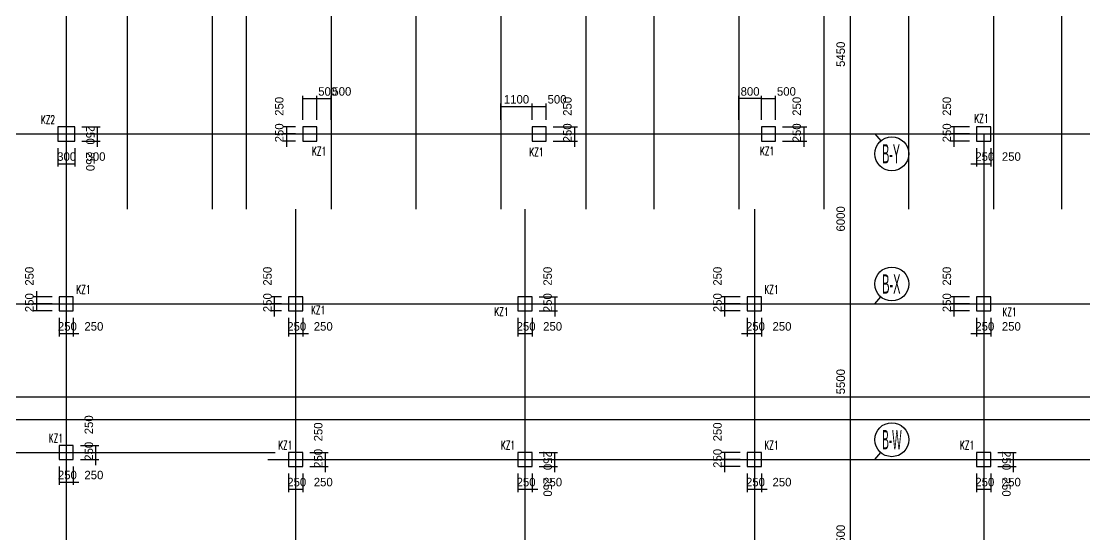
# Model space of a CAD drawing. Extents: x 387171 to 699106, y 11966 to 245688.
# Drawn here: x 537170 to 574726, y 198930 to 217069 of the extents above; entities that cross this region are included whole.
import ezdxf

# ---------------------------------------------------------------- set-up
doc = ezdxf.new("R2010")
doc.units = 0
doc.header["$LTSCALE"] = 100
doc.header["$MEASUREMENT"] = 0
for name, color, linetype in [('COLU', 7, 'Continuous'), ('DIM', 3, 'Continuous'), ('DOTE', 253, 'Continuous'), ('L-AXIS', 3, 'Continuous'), ('NUM', 7, 'Continuous')]:
    doc.layers.add(name, color=color, linetype=linetype)
doc.styles.get("Standard").update_dxf_attribs({"font": 'standard'})
doc.styles.add('tk', font='tk')
doc.dimstyles.get("Standard").update_dxf_attribs({"dimtxt": 300, "dimasz": 100, "dimexe": 100, "dimexo": 250, "dimgap": 100, "dimtad": 0, "dimtoh": 1, "dimdec": 0, "dimdsep": 46, "dimcen": 0.09, "dimclrt": 7, "dimadec": 0, "dimazin": 0, "dimtfac": 1, "dimtdec": 4, "dimtofl": 0, "dimtmove": 0, "dimatfit": 3, "dimfxl": 1, "dimtolj": 1, "dimtzin": 0, "dimarcsym": 0})

# ---------------------------------------------------------------- blocks, each defined once
blk = doc.blocks.new('*D1783')
at = {"layer": 'L-AXIS', "color": 0, "linetype": 'ByBlock', "lineweight": -2}
for p, q in [((565446, 207088), (566558, 207088)), ((566458, 201588), (566458, 207088)), ((565446, 201588), (566558, 201588))]:
    blk.add_line(p, q, dxfattribs=at)
for points in [[(566458, 207088), (566474, 206988), (566441, 206988)], [(566458, 201588), (566441, 201688), (566474, 201688)]]:
    blk.add_solid(points, dxfattribs=at)
at = {"layer": 'L-AXIS', "color": 7, "linetype": 'Continuous', "lineweight": -2, "insert": (566108, 204338), "char_height": 300, "width": 780, "attachment_point": 5, "rotation": 90, "style": 'tk'}
blk.add_mtext('5500', dxfattribs=at)
blk = doc.blocks.new('*D999')
at = {"layer": 'L-AXIS', "color": 0, "linetype": 'ByBlock', "lineweight": -2}
for p, q in [((565446, 201588), (566558, 201588)), ((566458, 196088), (566458, 201588)), ((565446, 196088), (566558, 196088))]:
    blk.add_line(p, q, dxfattribs=at)
for points in [[(566458, 201588), (566474, 201488), (566441, 201488)], [(566458, 196088), (566441, 196188), (566474, 196188)]]:
    blk.add_solid(points, dxfattribs=at)
at = {"layer": 'L-AXIS', "color": 7, "linetype": 'Continuous', "lineweight": -2, "insert": (566108, 198838), "char_height": 300, "width": 780, "attachment_point": 5, "rotation": 90, "style": 'tk'}
blk.add_mtext('5500', dxfattribs=at)
blk = doc.blocks.new('_AXISO')
blk.add_circle((0, 0), 0.5)
blk = doc.blocks.new('*D135')
at = {"layer": 'L-AXIS', "color": 0, "linetype": 'ByBlock', "lineweight": -2}
for p, q in [((565446, 213088), (566558, 213088)), ((566458, 207088), (566458, 213088)), ((565446, 207088), (566558, 207088))]:
    blk.add_line(p, q, dxfattribs=at)
for points in [[(566458, 213088), (566474, 212988), (566441, 212988)], [(566458, 207088), (566441, 207188), (566474, 207188)]]:
    blk.add_solid(points, dxfattribs=at)
at = {"layer": 'L-AXIS', "color": 7, "linetype": 'Continuous', "lineweight": -2, "insert": (566108, 210088), "char_height": 300, "width": 770, "attachment_point": 5, "rotation": 90, "style": 'tk'}
blk.add_mtext('6000', dxfattribs=at)
blk = doc.blocks.new('*D4653')
at = {"layer": 'L-AXIS', "color": 0, "linetype": 'ByBlock', "lineweight": -2}
for p, q in [((565446, 218538), (566558, 218538)), ((566458, 213088), (566458, 218538)), ((565446, 213088), (566558, 213088))]:
    blk.add_line(p, q, dxfattribs=at)
for points in [[(566458, 218538), (566474, 218438), (566441, 218438)], [(566458, 213088), (566441, 213188), (566474, 213188)]]:
    blk.add_solid(points, dxfattribs=at)
at = {"layer": 'L-AXIS', "color": 7, "linetype": 'Continuous', "lineweight": -2, "insert": (566108, 215903), "char_height": 300, "width": 785, "attachment_point": 5, "rotation": 90, "style": 'tk'}
blk.add_mtext('5450', dxfattribs=at)
blk = doc.blocks.new('*D704')
at = {"layer": 'DIM', "color": 0, "linetype": 'ByBlock', "lineweight": -2}
for p, q in [((570658, 213338), (570008, 213338)), ((570108, 213338), (570108, 213088)), ((570658, 213088), (570008, 213088))]:
    blk.add_line(p, q, dxfattribs=at)
for points in [[(570108, 213338), (570125, 213238), (570091, 213238)], [(570108, 213088), (570091, 213188), (570125, 213188)]]:
    blk.add_solid(points, dxfattribs=at)
at = {"layer": 'DIM', "color": 7, "linetype": 'Continuous', "lineweight": -2, "insert": (569858, 214064), "char_height": 300, "width": 566.67, "attachment_point": 5, "rotation": 90, "style": 'tk'}
blk.add_mtext('250', dxfattribs=at)
blk = doc.blocks.new('*D566')
at = {"layer": 'DIM', "color": 0, "linetype": 'ByBlock', "lineweight": -2}
for p, q in [((570658, 213088), (570008, 213088)), ((570108, 213288), (570108, 212638)), ((570658, 212838), (570008, 212838))]:
    blk.add_line(p, q, dxfattribs=at)
for points in [[(570108, 213088), (570091, 213188), (570125, 213188)], [(570108, 212838), (570125, 212738), (570091, 212738)]]:
    blk.add_solid(points, dxfattribs=at)
at = {"layer": 'DIM', "color": 7, "linetype": 'Continuous', "lineweight": -2, "insert": (569858, 213128), "char_height": 300, "width": 566.67, "attachment_point": 5, "rotation": 90, "style": 'tk'}
blk.add_mtext('250', dxfattribs=at)
blk = doc.blocks.new('*D222')
at = {"layer": 'DIM', "color": 0, "linetype": 'ByBlock', "lineweight": -2}
for p, q in [((570908, 212588), (570908, 211938)), ((571158, 212588), (571158, 211938)), ((570708, 212038), (571358, 212038))]:
    blk.add_line(p, q, dxfattribs=at)
for points in [[(570908, 212038), (570808, 212021), (570808, 212055)], [(571158, 212038), (571258, 212055), (571258, 212021)]]:
    blk.add_solid(points, dxfattribs=at)
at = {"layer": 'DIM', "color": 7, "linetype": 'Continuous', "lineweight": -2, "insert": (571198, 212288), "char_height": 300, "width": 566.67, "attachment_point": 5, "style": 'tk'}
blk.add_mtext('250', dxfattribs=at)
blk = doc.blocks.new('*D1160')
at = {"layer": 'DIM', "color": 0, "linetype": 'ByBlock', "lineweight": -2}
for p, q in [((571158, 212588), (571158, 211938)), ((571408, 212588), (571408, 211938)), ((571158, 212038), (571408, 212038))]:
    blk.add_line(p, q, dxfattribs=at)
for points in [[(571158, 212038), (571258, 212055), (571258, 212021)], [(571408, 212038), (571308, 212021), (571308, 212055)]]:
    blk.add_solid(points, dxfattribs=at)
at = {"layer": 'DIM', "color": 7, "linetype": 'Continuous', "lineweight": -2, "insert": (572134, 212288), "char_height": 300, "width": 566.67, "attachment_point": 5, "style": 'tk'}
blk.add_mtext('250', dxfattribs=at)
blk = doc.blocks.new('*D3958')
at = {"layer": 'DIM', "color": 0, "linetype": 'ByBlock', "lineweight": -2}
for p, q in [((563308, 213588), (563308, 214438)), ((563308, 214338), (563808, 214338)), ((563808, 213588), (563808, 214438))]:
    blk.add_line(p, q, dxfattribs=at)
for points in [[(563308, 214338), (563408, 214355), (563408, 214321)], [(563808, 214338), (563708, 214321), (563708, 214355)]]:
    blk.add_solid(points, dxfattribs=at)
at = {"layer": 'DIM', "color": 7, "linetype": 'Continuous', "lineweight": -2, "insert": (564191, 214588), "char_height": 300, "width": 566.67, "attachment_point": 5, "style": 'tk'}
blk.add_mtext('500', dxfattribs=at)
blk = doc.blocks.new('*D3580')
at = {"layer": 'DIM', "color": 0, "linetype": 'ByBlock', "lineweight": -2}
for p, q in [((564058, 213338), (564908, 213338)), ((564808, 213338), (564808, 213088)), ((564058, 213088), (564908, 213088))]:
    blk.add_line(p, q, dxfattribs=at)
for points in [[(564808, 213338), (564825, 213238), (564791, 213238)], [(564808, 213088), (564791, 213188), (564825, 213188)]]:
    blk.add_solid(points, dxfattribs=at)
at = {"layer": 'DIM', "color": 7, "linetype": 'Continuous', "lineweight": -2, "insert": (564558, 214064), "char_height": 300, "width": 566.67, "attachment_point": 5, "rotation": 90, "style": 'tk'}
blk.add_mtext('250', dxfattribs=at)
blk = doc.blocks.new('*D4471')
at = {"layer": 'DIM', "color": 0, "linetype": 'ByBlock', "lineweight": -2}
for p, q in [((564058, 213088), (564908, 213088)), ((564808, 213288), (564808, 212638)), ((564058, 212838), (564908, 212838))]:
    blk.add_line(p, q, dxfattribs=at)
for points in [[(564808, 213088), (564791, 213188), (564825, 213188)], [(564808, 212838), (564825, 212738), (564791, 212738)]]:
    blk.add_solid(points, dxfattribs=at)
at = {"layer": 'DIM', "color": 7, "linetype": 'Continuous', "lineweight": -2, "insert": (564558, 213128), "char_height": 300, "width": 566.67, "attachment_point": 5, "rotation": 90, "style": 'tk'}
blk.add_mtext('250', dxfattribs=at)
blk = doc.blocks.new('*D4378')
at = {"layer": 'DIM', "color": 0, "linetype": 'ByBlock', "lineweight": -2}
for p, q in [((555208, 213588), (555208, 214159)), ((555708, 213588), (555708, 214159)), ((555208, 214059), (555708, 214059))]:
    blk.add_line(p, q, dxfattribs=at)
for points in [[(555208, 214059), (555308, 214076), (555308, 214042)], [(555708, 214059), (555608, 214042), (555608, 214076)]]:
    blk.add_solid(points, dxfattribs=at)
at = {"layer": 'DIM', "color": 7, "linetype": 'Continuous', "lineweight": -2, "insert": (556091, 214309), "char_height": 300, "width": 566.67, "attachment_point": 5, "style": 'tk'}
blk.add_mtext('500', dxfattribs=at)
blk = doc.blocks.new('*D4117')
at = {"layer": 'DIM', "color": 0, "linetype": 'ByBlock', "lineweight": -2}
for p, q in [((555958, 213338), (556808, 213338)), ((556708, 213338), (556708, 213088)), ((555958, 213088), (556808, 213088))]:
    blk.add_line(p, q, dxfattribs=at)
for points in [[(556708, 213338), (556725, 213238), (556691, 213238)], [(556708, 213088), (556691, 213188), (556725, 213188)]]:
    blk.add_solid(points, dxfattribs=at)
at = {"layer": 'DIM', "color": 7, "linetype": 'Continuous', "lineweight": -2, "insert": (556458, 214064), "char_height": 300, "width": 566.67, "attachment_point": 5, "rotation": 90, "style": 'tk'}
blk.add_mtext('250', dxfattribs=at)
blk = doc.blocks.new('*D121')
at = {"layer": 'DIM', "color": 0, "linetype": 'ByBlock', "lineweight": -2}
for p, q in [((555958, 213088), (556808, 213088)), ((556708, 213288), (556708, 212638)), ((555958, 212838), (556808, 212838))]:
    blk.add_line(p, q, dxfattribs=at)
for points in [[(556708, 213088), (556691, 213188), (556725, 213188)], [(556708, 212838), (556725, 212738), (556691, 212738)]]:
    blk.add_solid(points, dxfattribs=at)
at = {"layer": 'DIM', "color": 7, "linetype": 'Continuous', "lineweight": -2, "insert": (556458, 213128), "char_height": 300, "width": 566.67, "attachment_point": 5, "rotation": 90, "style": 'tk'}
blk.add_mtext('250', dxfattribs=at)
blk = doc.blocks.new('*D4644')
at = {"layer": 'DIM', "color": 0, "linetype": 'ByBlock', "lineweight": -2}
for p, q in [((547108, 213588), (547108, 214438)), ((547108, 214338), (547608, 214338)), ((547608, 213588), (547608, 214438))]:
    blk.add_line(p, q, dxfattribs=at)
for points in [[(547108, 214338), (547208, 214355), (547208, 214321)], [(547608, 214338), (547508, 214321), (547508, 214355)]]:
    blk.add_solid(points, dxfattribs=at)
at = {"layer": 'DIM', "color": 7, "linetype": 'Continuous', "lineweight": -2, "insert": (547991, 214588), "char_height": 300, "width": 566.67, "attachment_point": 5, "style": 'tk'}
blk.add_mtext('500', dxfattribs=at)
blk = doc.blocks.new('*D983')
at = {"layer": 'DIM', "color": 0, "linetype": 'ByBlock', "lineweight": -2}
for p, q in [((546858, 213338), (546431, 213338)), ((546531, 213338), (546531, 213088)), ((546858, 213088), (546431, 213088))]:
    blk.add_line(p, q, dxfattribs=at)
for points in [[(546531, 213338), (546548, 213238), (546514, 213238)], [(546531, 213088), (546514, 213188), (546548, 213188)]]:
    blk.add_solid(points, dxfattribs=at)
at = {"layer": 'DIM', "color": 7, "linetype": 'Continuous', "lineweight": -2, "insert": (546281, 214064), "char_height": 300, "width": 566.67, "attachment_point": 5, "rotation": 90, "style": 'tk'}
blk.add_mtext('250', dxfattribs=at)
blk = doc.blocks.new('*D728')
at = {"layer": 'DIM', "color": 0, "linetype": 'ByBlock', "lineweight": -2}
for p, q in [((546858, 213088), (546431, 213088)), ((546531, 213288), (546531, 212638)), ((546858, 212838), (546431, 212838))]:
    blk.add_line(p, q, dxfattribs=at)
for points in [[(546531, 213088), (546514, 213188), (546548, 213188)], [(546531, 212838), (546548, 212738), (546514, 212738)]]:
    blk.add_solid(points, dxfattribs=at)
at = {"layer": 'DIM', "color": 7, "linetype": 'Continuous', "lineweight": -2, "insert": (546281, 213128), "char_height": 300, "width": 566.67, "attachment_point": 5, "rotation": 90, "style": 'tk'}
blk.add_mtext('250', dxfattribs=at)
blk = doc.blocks.new('*D3809')
at = {"layer": 'DIM', "color": 0, "linetype": 'ByBlock', "lineweight": -2}
for p, q in [((538458, 212588), (538458, 211938)), ((538758, 212588), (538758, 211938)), ((538458, 212038), (538758, 212038))]:
    blk.add_line(p, q, dxfattribs=at)
for points in [[(538458, 212038), (538558, 212055), (538558, 212021)], [(538758, 212038), (538658, 212021), (538658, 212055)]]:
    blk.add_solid(points, dxfattribs=at)
at = {"layer": 'DIM', "color": 7, "linetype": 'Continuous', "lineweight": -2, "insert": (538773, 212288), "char_height": 300, "width": 566.67, "attachment_point": 5, "style": 'tk'}
blk.add_mtext('300', dxfattribs=at)
blk = doc.blocks.new('*D95')
at = {"layer": 'DIM', "color": 0, "linetype": 'ByBlock', "lineweight": -2}
for p, q in [((538758, 212588), (538758, 211938)), ((539058, 212588), (539058, 211938)), ((538758, 212038), (539058, 212038))]:
    blk.add_line(p, q, dxfattribs=at)
for points in [[(538758, 212038), (538858, 212055), (538858, 212021)], [(539058, 212038), (538958, 212021), (538958, 212055)]]:
    blk.add_solid(points, dxfattribs=at)
at = {"layer": 'DIM', "color": 7, "linetype": 'Continuous', "lineweight": -2, "insert": (539809, 212288), "char_height": 300, "width": 566.67, "attachment_point": 5, "style": 'tk'}
blk.add_mtext('300', dxfattribs=at)
blk = doc.blocks.new('*D4524')
at = {"layer": 'DIM', "color": 0, "linetype": 'ByBlock', "lineweight": -2}
for p, q in [((539308, 213088), (539958, 213088)), ((539858, 212638), (539858, 213288)), ((539308, 212838), (539958, 212838))]:
    blk.add_line(p, q, dxfattribs=at)
for points in [[(539858, 213088), (539841, 213188), (539875, 213188)], [(539858, 212838), (539875, 212738), (539841, 212738)]]:
    blk.add_solid(points, dxfattribs=at)
at = {"layer": 'DIM', "color": 7, "linetype": 'Continuous', "lineweight": -2, "insert": (539608, 212112), "char_height": 300, "width": 566.67, "attachment_point": 5, "rotation": 270, "style": 'tk'}
blk.add_mtext('250', dxfattribs=at)
blk = doc.blocks.new('*D702')
at = {"layer": 'DIM', "color": 0, "linetype": 'ByBlock', "lineweight": -2}
for p, q in [((539308, 213338), (539958, 213338)), ((539858, 213088), (539858, 213338)), ((539308, 213088), (539958, 213088))]:
    blk.add_line(p, q, dxfattribs=at)
for points in [[(539858, 213338), (539875, 213238), (539841, 213238)], [(539858, 213088), (539841, 213188), (539875, 213188)]]:
    blk.add_solid(points, dxfattribs=at)
at = {"layer": 'DIM', "color": 7, "linetype": 'Continuous', "lineweight": -2, "insert": (539608, 213048), "char_height": 300, "width": 566.67, "attachment_point": 5, "rotation": 270, "style": 'tk'}
blk.add_mtext('250', dxfattribs=at)
blk = doc.blocks.new('*D2782')
at = {"layer": 'DIM', "color": 0, "linetype": 'ByBlock', "lineweight": -2}
for p, q in [((538258, 207338), (537608, 207338)), ((537708, 207538), (537708, 206888)), ((538258, 207088), (537608, 207088))]:
    blk.add_line(p, q, dxfattribs=at)
for points in [[(537708, 207338), (537691, 207438), (537725, 207438)], [(537708, 207088), (537725, 206988), (537691, 206988)]]:
    blk.add_solid(points, dxfattribs=at)
at = {"layer": 'DIM', "color": 7, "linetype": 'Continuous', "lineweight": -2, "insert": (537458, 208064), "char_height": 300, "width": 566.67, "attachment_point": 5, "rotation": 90, "style": 'tk'}
blk.add_mtext('250', dxfattribs=at)
blk = doc.blocks.new('*D2665')
at = {"layer": 'DIM', "color": 0, "linetype": 'ByBlock', "lineweight": -2}
for p, q in [((538258, 207088), (537608, 207088)), ((537708, 207088), (537708, 206838)), ((538258, 206838), (537608, 206838))]:
    blk.add_line(p, q, dxfattribs=at)
for points in [[(537708, 207088), (537725, 206988), (537691, 206988)], [(537708, 206838), (537691, 206938), (537725, 206938)]]:
    blk.add_solid(points, dxfattribs=at)
at = {"layer": 'DIM', "color": 7, "linetype": 'Continuous', "lineweight": -2, "insert": (537458, 207128), "char_height": 300, "width": 566.67, "attachment_point": 5, "rotation": 90, "style": 'tk'}
blk.add_mtext('250', dxfattribs=at)
blk = doc.blocks.new('*D2364')
at = {"layer": 'DIM', "color": 0, "linetype": 'ByBlock', "lineweight": -2}
for p, q in [((538508, 206588), (538508, 205938)), ((538758, 206588), (538758, 205938)), ((538508, 206038), (538758, 206038))]:
    blk.add_line(p, q, dxfattribs=at)
for points in [[(538508, 206038), (538608, 206055), (538608, 206021)], [(538758, 206038), (538658, 206021), (538658, 206055)]]:
    blk.add_solid(points, dxfattribs=at)
at = {"layer": 'DIM', "color": 7, "linetype": 'Continuous', "lineweight": -2, "insert": (538798, 206288), "char_height": 300, "width": 566.67, "attachment_point": 5, "style": 'tk'}
blk.add_mtext('250', dxfattribs=at)
blk = doc.blocks.new('*D3250')
at = {"layer": 'DIM', "color": 0, "linetype": 'ByBlock', "lineweight": -2}
for p, q in [((538758, 206588), (538758, 205938)), ((539008, 206588), (539008, 205938)), ((538558, 206038), (539208, 206038))]:
    blk.add_line(p, q, dxfattribs=at)
for points in [[(538758, 206038), (538658, 206021), (538658, 206055)], [(539008, 206038), (539108, 206055), (539108, 206021)]]:
    blk.add_solid(points, dxfattribs=at)
at = {"layer": 'DIM', "color": 7, "linetype": 'Continuous', "lineweight": -2, "insert": (539734, 206288), "char_height": 300, "width": 566.67, "attachment_point": 5, "style": 'tk'}
blk.add_mtext('250', dxfattribs=at)
blk = doc.blocks.new('*D3132')
at = {"layer": 'DIM', "color": 0, "linetype": 'ByBlock', "lineweight": -2}
for p, q in [((546608, 206588), (546608, 205938)), ((546858, 206588), (546858, 205938)), ((546608, 206038), (546858, 206038))]:
    blk.add_line(p, q, dxfattribs=at)
for points in [[(546608, 206038), (546708, 206055), (546708, 206021)], [(546858, 206038), (546758, 206021), (546758, 206055)]]:
    blk.add_solid(points, dxfattribs=at)
at = {"layer": 'DIM', "color": 7, "linetype": 'Continuous', "lineweight": -2, "insert": (546898, 206288), "char_height": 300, "width": 566.67, "attachment_point": 5, "style": 'tk'}
blk.add_mtext('250', dxfattribs=at)
blk = doc.blocks.new('*D4016')
at = {"layer": 'DIM', "color": 0, "linetype": 'ByBlock', "lineweight": -2}
for p, q in [((546858, 206588), (546858, 205938)), ((547108, 206588), (547108, 205938)), ((546658, 206038), (547308, 206038))]:
    blk.add_line(p, q, dxfattribs=at)
for points in [[(546858, 206038), (546758, 206021), (546758, 206055)], [(547108, 206038), (547208, 206055), (547208, 206021)]]:
    blk.add_solid(points, dxfattribs=at)
at = {"layer": 'DIM', "color": 7, "linetype": 'Continuous', "lineweight": -2, "insert": (547834, 206288), "char_height": 300, "width": 566.67, "attachment_point": 5, "style": 'tk'}
blk.add_mtext('250', dxfattribs=at)
blk = doc.blocks.new('*D3637')
at = {"layer": 'DIM', "color": 0, "linetype": 'ByBlock', "lineweight": -2}
for p, q in [((546358, 207088), (546015, 207088)), ((546115, 206638), (546115, 207288)), ((546358, 206838), (546015, 206838))]:
    blk.add_line(p, q, dxfattribs=at)
for points in [[(546115, 207088), (546099, 207188), (546132, 207188)], [(546115, 206838), (546132, 206738), (546099, 206738)]]:
    blk.add_solid(points, dxfattribs=at)
at = {"layer": 'DIM', "color": 7, "linetype": 'Continuous', "lineweight": -2, "insert": (545865, 207128), "char_height": 300, "width": 566.67, "attachment_point": 5, "rotation": 90, "style": 'tk'}
blk.add_mtext('250', dxfattribs=at)
blk = doc.blocks.new('*D3586')
at = {"layer": 'DIM', "color": 0, "linetype": 'ByBlock', "lineweight": -2}
for p, q in [((546358, 207338), (546015, 207338)), ((546115, 207088), (546115, 207338)), ((546358, 207088), (546015, 207088))]:
    blk.add_line(p, q, dxfattribs=at)
for points in [[(546115, 207338), (546132, 207238), (546099, 207238)], [(546115, 207088), (546099, 207188), (546132, 207188)]]:
    blk.add_solid(points, dxfattribs=at)
at = {"layer": 'DIM', "color": 7, "linetype": 'Continuous', "lineweight": -2, "insert": (545865, 208064), "char_height": 300, "width": 566.67, "attachment_point": 5, "rotation": 90, "style": 'tk'}
blk.add_mtext('250', dxfattribs=at)
blk = doc.blocks.new('*D4469')
at = {"layer": 'DIM', "color": 0, "linetype": 'ByBlock', "lineweight": -2}
for p, q in [((555458, 207338), (556108, 207338)), ((556008, 207338), (556008, 207088)), ((555458, 207088), (556108, 207088))]:
    blk.add_line(p, q, dxfattribs=at)
for points in [[(556008, 207338), (556025, 207238), (555991, 207238)], [(556008, 207088), (555991, 207188), (556025, 207188)]]:
    blk.add_solid(points, dxfattribs=at)
at = {"layer": 'DIM', "color": 7, "linetype": 'Continuous', "lineweight": -2, "insert": (555758, 208064), "char_height": 300, "width": 566.67, "attachment_point": 5, "rotation": 90, "style": 'tk'}
blk.add_mtext('250', dxfattribs=at)
blk = doc.blocks.new('*D4058')
at = {"layer": 'DIM', "color": 0, "linetype": 'ByBlock', "lineweight": -2}
for p, q in [((555458, 207088), (556108, 207088)), ((556008, 207288), (556008, 206638)), ((555458, 206838), (556108, 206838))]:
    blk.add_line(p, q, dxfattribs=at)
for points in [[(556008, 207088), (555991, 207188), (556025, 207188)], [(556008, 206838), (556025, 206738), (555991, 206738)]]:
    blk.add_solid(points, dxfattribs=at)
at = {"layer": 'DIM', "color": 7, "linetype": 'Continuous', "lineweight": -2, "insert": (555758, 207128), "char_height": 300, "width": 566.67, "attachment_point": 5, "rotation": 90, "style": 'tk'}
blk.add_mtext('250', dxfattribs=at)
blk = doc.blocks.new('*D220')
at = {"layer": 'DIM', "color": 0, "linetype": 'ByBlock', "lineweight": -2}
for p, q in [((554708, 206588), (554708, 205938)), ((554958, 206588), (554958, 205938)), ((554708, 206038), (554958, 206038))]:
    blk.add_line(p, q, dxfattribs=at)
for points in [[(554708, 206038), (554808, 206055), (554808, 206021)], [(554958, 206038), (554858, 206021), (554858, 206055)]]:
    blk.add_solid(points, dxfattribs=at)
at = {"layer": 'DIM', "color": 7, "linetype": 'Continuous', "lineweight": -2, "insert": (554998, 206288), "char_height": 300, "width": 566.67, "attachment_point": 5, "style": 'tk'}
blk.add_mtext('250', dxfattribs=at)
blk = doc.blocks.new('*D165')
at = {"layer": 'DIM', "color": 0, "linetype": 'ByBlock', "lineweight": -2}
for p, q in [((554958, 206588), (554958, 205938)), ((555208, 206588), (555208, 205938)), ((554958, 206038), (555208, 206038))]:
    blk.add_line(p, q, dxfattribs=at)
for points in [[(554958, 206038), (555058, 206055), (555058, 206021)], [(555208, 206038), (555108, 206021), (555108, 206055)]]:
    blk.add_solid(points, dxfattribs=at)
at = {"layer": 'DIM', "color": 7, "linetype": 'Continuous', "lineweight": -2, "insert": (555934, 206288), "char_height": 300, "width": 566.67, "attachment_point": 5, "style": 'tk'}
blk.add_mtext('250', dxfattribs=at)
blk = doc.blocks.new('*D966')
at = {"layer": 'DIM', "color": 0, "linetype": 'ByBlock', "lineweight": -2}
for p, q in [((562558, 207338), (561908, 207338)), ((562008, 207338), (562008, 207088)), ((562558, 207088), (561908, 207088))]:
    blk.add_line(p, q, dxfattribs=at)
for points in [[(562008, 207338), (562025, 207238), (561991, 207238)], [(562008, 207088), (561991, 207188), (562025, 207188)]]:
    blk.add_solid(points, dxfattribs=at)
at = {"layer": 'DIM', "color": 7, "linetype": 'Continuous', "lineweight": -2, "insert": (561758, 208064), "char_height": 300, "width": 566.67, "attachment_point": 5, "rotation": 90, "style": 'tk'}
blk.add_mtext('250', dxfattribs=at)
blk = doc.blocks.new('*D693')
at = {"layer": 'DIM', "color": 0, "linetype": 'ByBlock', "lineweight": -2}
for p, q in [((562558, 207088), (561908, 207088)), ((562008, 207288), (562008, 206638)), ((562558, 206838), (561908, 206838))]:
    blk.add_line(p, q, dxfattribs=at)
for points in [[(562008, 207088), (561991, 207188), (562025, 207188)], [(562008, 206838), (562025, 206738), (561991, 206738)]]:
    blk.add_solid(points, dxfattribs=at)
at = {"layer": 'DIM', "color": 7, "linetype": 'Continuous', "lineweight": -2, "insert": (561758, 207128), "char_height": 300, "width": 566.67, "attachment_point": 5, "rotation": 90, "style": 'tk'}
blk.add_mtext('250', dxfattribs=at)
blk = doc.blocks.new('*D554')
at = {"layer": 'DIM', "color": 0, "linetype": 'ByBlock', "lineweight": -2}
for p, q in [((562808, 206588), (562808, 205938)), ((563058, 206588), (563058, 205938)), ((562608, 206038), (563258, 206038))]:
    blk.add_line(p, q, dxfattribs=at)
for points in [[(562808, 206038), (562708, 206021), (562708, 206055)], [(563058, 206038), (563158, 206055), (563158, 206021)]]:
    blk.add_solid(points, dxfattribs=at)
at = {"layer": 'DIM', "color": 7, "linetype": 'Continuous', "lineweight": -2, "insert": (563098, 206288), "char_height": 300, "width": 566.67, "attachment_point": 5, "style": 'tk'}
blk.add_mtext('250', dxfattribs=at)
blk = doc.blocks.new('*D1417')
at = {"layer": 'DIM', "color": 0, "linetype": 'ByBlock', "lineweight": -2}
for p, q in [((563058, 206588), (563058, 205938)), ((563308, 206588), (563308, 205938)), ((563058, 206038), (563308, 206038))]:
    blk.add_line(p, q, dxfattribs=at)
for points in [[(563058, 206038), (563158, 206055), (563158, 206021)], [(563308, 206038), (563208, 206021), (563208, 206055)]]:
    blk.add_solid(points, dxfattribs=at)
at = {"layer": 'DIM', "color": 7, "linetype": 'Continuous', "lineweight": -2, "insert": (564034, 206288), "char_height": 300, "width": 566.67, "attachment_point": 5, "style": 'tk'}
blk.add_mtext('250', dxfattribs=at)
blk = doc.blocks.new('*D1142')
at = {"layer": 'DIM', "color": 0, "linetype": 'ByBlock', "lineweight": -2}
for p, q in [((570658, 207338), (570008, 207338)), ((570108, 207338), (570108, 207088)), ((570658, 207088), (570008, 207088))]:
    blk.add_line(p, q, dxfattribs=at)
for points in [[(570108, 207338), (570125, 207238), (570091, 207238)], [(570108, 207088), (570091, 207188), (570125, 207188)]]:
    blk.add_solid(points, dxfattribs=at)
at = {"layer": 'DIM', "color": 7, "linetype": 'Continuous', "lineweight": -2, "insert": (569858, 208064), "char_height": 300, "width": 566.67, "attachment_point": 5, "rotation": 90, "style": 'tk'}
blk.add_mtext('250', dxfattribs=at)
blk = doc.blocks.new('*D2187')
at = {"layer": 'DIM', "color": 0, "linetype": 'ByBlock', "lineweight": -2}
for p, q in [((570658, 207088), (570008, 207088)), ((570108, 207288), (570108, 206638)), ((570658, 206838), (570008, 206838))]:
    blk.add_line(p, q, dxfattribs=at)
for points in [[(570108, 207088), (570091, 207188), (570125, 207188)], [(570108, 206838), (570125, 206738), (570091, 206738)]]:
    blk.add_solid(points, dxfattribs=at)
at = {"layer": 'DIM', "color": 7, "linetype": 'Continuous', "lineweight": -2, "insert": (569858, 207128), "char_height": 300, "width": 566.67, "attachment_point": 5, "rotation": 90, "style": 'tk'}
blk.add_mtext('250', dxfattribs=at)
blk = doc.blocks.new('*D1925')
at = {"layer": 'DIM', "color": 0, "linetype": 'ByBlock', "lineweight": -2}
for p, q in [((570908, 206588), (570908, 205938)), ((571158, 206588), (571158, 205938)), ((570708, 206038), (571358, 206038))]:
    blk.add_line(p, q, dxfattribs=at)
for points in [[(570908, 206038), (570808, 206021), (570808, 206055)], [(571158, 206038), (571258, 206055), (571258, 206021)]]:
    blk.add_solid(points, dxfattribs=at)
at = {"layer": 'DIM', "color": 7, "linetype": 'Continuous', "lineweight": -2, "insert": (571198, 206288), "char_height": 300, "width": 566.67, "attachment_point": 5, "style": 'tk'}
blk.add_mtext('250', dxfattribs=at)
blk = doc.blocks.new('*D2780')
at = {"layer": 'DIM', "color": 0, "linetype": 'ByBlock', "lineweight": -2}
for p, q in [((571158, 206588), (571158, 205938)), ((571408, 206588), (571408, 205938)), ((571158, 206038), (571408, 206038))]:
    blk.add_line(p, q, dxfattribs=at)
for points in [[(571158, 206038), (571258, 206055), (571258, 206021)], [(571408, 206038), (571308, 206021), (571308, 206055)]]:
    blk.add_solid(points, dxfattribs=at)
at = {"layer": 'DIM', "color": 7, "linetype": 'Continuous', "lineweight": -2, "insert": (572134, 206288), "char_height": 300, "width": 566.67, "attachment_point": 5, "style": 'tk'}
blk.add_mtext('250', dxfattribs=at)
blk = doc.blocks.new('*D4015')
at = {"layer": 'DIM', "color": 0, "linetype": 'ByBlock', "lineweight": -2}
for p, q in [((538508, 201338), (538508, 200688)), ((538758, 201338), (538758, 200688)), ((538508, 200788), (538758, 200788))]:
    blk.add_line(p, q, dxfattribs=at)
for points in [[(538508, 200788), (538608, 200805), (538608, 200771)], [(538758, 200788), (538658, 200771), (538658, 200805)]]:
    blk.add_solid(points, dxfattribs=at)
at = {"layer": 'DIM', "color": 7, "linetype": 'Continuous', "lineweight": -2, "insert": (538798, 201038), "char_height": 300, "width": 566.67, "attachment_point": 5, "style": 'tk'}
blk.add_mtext('250', dxfattribs=at)
blk = doc.blocks.new('*D3635')
at = {"layer": 'DIM', "color": 0, "linetype": 'ByBlock', "lineweight": -2}
for p, q in [((538758, 201338), (538758, 200688)), ((539008, 201338), (539008, 200688)), ((538558, 200788), (539208, 200788))]:
    blk.add_line(p, q, dxfattribs=at)
for points in [[(538758, 200788), (538658, 200771), (538658, 200805)], [(539008, 200788), (539108, 200805), (539108, 200771)]]:
    blk.add_solid(points, dxfattribs=at)
at = {"layer": 'DIM', "color": 7, "linetype": 'Continuous', "lineweight": -2, "insert": (539734, 201038), "char_height": 300, "width": 566.67, "attachment_point": 5, "style": 'tk'}
blk.add_mtext('250', dxfattribs=at)
blk = doc.blocks.new('*D4534')
at = {"layer": 'DIM', "color": 0, "linetype": 'ByBlock', "lineweight": -2}
for p, q in [((539258, 201838), (539908, 201838)), ((539808, 201388), (539808, 202038)), ((539258, 201588), (539908, 201588))]:
    blk.add_line(p, q, dxfattribs=at)
for points in [[(539808, 201838), (539791, 201938), (539825, 201938)], [(539808, 201588), (539825, 201488), (539791, 201488)]]:
    blk.add_solid(points, dxfattribs=at)
at = {"layer": 'DIM', "color": 7, "linetype": 'Continuous', "lineweight": -2, "insert": (539558, 201878), "char_height": 300, "width": 566.67, "attachment_point": 5, "rotation": 90, "style": 'tk'}
blk.add_mtext('250', dxfattribs=at)
blk = doc.blocks.new('*D4468')
at = {"layer": 'DIM', "color": 0, "linetype": 'ByBlock', "lineweight": -2}
for p, q in [((539258, 202088), (539908, 202088)), ((539808, 201838), (539808, 202088)), ((539258, 201838), (539908, 201838))]:
    blk.add_line(p, q, dxfattribs=at)
for points in [[(539808, 202088), (539825, 201988), (539791, 201988)], [(539808, 201838), (539791, 201938), (539825, 201938)]]:
    blk.add_solid(points, dxfattribs=at)
at = {"layer": 'DIM', "color": 7, "linetype": 'Continuous', "lineweight": -2, "insert": (539558, 202814), "char_height": 300, "width": 566.67, "attachment_point": 5, "rotation": 90, "style": 'tk'}
blk.add_mtext('250', dxfattribs=at)
blk = doc.blocks.new('*D4056')
at = {"layer": 'DIM', "color": 0, "linetype": 'ByBlock', "lineweight": -2}
for p, q in [((546608, 201088), (546608, 200438)), ((546858, 201088), (546858, 200438)), ((546608, 200538), (546858, 200538))]:
    blk.add_line(p, q, dxfattribs=at)
for points in [[(546608, 200538), (546708, 200555), (546708, 200521)], [(546858, 200538), (546758, 200521), (546758, 200555)]]:
    blk.add_solid(points, dxfattribs=at)
at = {"layer": 'DIM', "color": 7, "linetype": 'Continuous', "lineweight": -2, "insert": (546898, 200788), "char_height": 300, "width": 566.67, "attachment_point": 5, "style": 'tk'}
blk.add_mtext('250', dxfattribs=at)
blk = doc.blocks.new('*D219')
at = {"layer": 'DIM', "color": 0, "linetype": 'ByBlock', "lineweight": -2}
for p, q in [((546858, 201088), (546858, 200438)), ((547108, 201088), (547108, 200438)), ((546858, 200538), (547108, 200538))]:
    blk.add_line(p, q, dxfattribs=at)
for points in [[(546858, 200538), (546958, 200555), (546958, 200521)], [(547108, 200538), (547008, 200521), (547008, 200555)]]:
    blk.add_solid(points, dxfattribs=at)
at = {"layer": 'DIM', "color": 7, "linetype": 'Continuous', "lineweight": -2, "insert": (547834, 200788), "char_height": 300, "width": 566.67, "attachment_point": 5, "style": 'tk'}
blk.add_mtext('250', dxfattribs=at)
blk = doc.blocks.new('*D92')
at = {"layer": 'DIM', "color": 0, "linetype": 'ByBlock', "lineweight": -2}
for p, q in [((547908, 201138), (547908, 201788)), ((547358, 201588), (548008, 201588)), ((547358, 201338), (548008, 201338))]:
    blk.add_line(p, q, dxfattribs=at)
for points in [[(547908, 201588), (547891, 201688), (547925, 201688)], [(547908, 201338), (547925, 201238), (547891, 201238)]]:
    blk.add_solid(points, dxfattribs=at)
at = {"layer": 'DIM', "color": 7, "linetype": 'Continuous', "lineweight": -2, "insert": (547658, 201628), "char_height": 300, "width": 566.67, "attachment_point": 5, "rotation": 90, "style": 'tk'}
blk.add_mtext('250', dxfattribs=at)
blk = doc.blocks.new('*D965')
at = {"layer": 'DIM', "color": 0, "linetype": 'ByBlock', "lineweight": -2}
for p, q in [((547358, 201838), (548008, 201838)), ((547908, 201588), (547908, 201838)), ((547358, 201588), (548008, 201588))]:
    blk.add_line(p, q, dxfattribs=at)
for points in [[(547908, 201838), (547925, 201738), (547891, 201738)], [(547908, 201588), (547891, 201688), (547925, 201688)]]:
    blk.add_solid(points, dxfattribs=at)
at = {"layer": 'DIM', "color": 7, "linetype": 'Continuous', "lineweight": -2, "insert": (547658, 202564), "char_height": 300, "width": 566.67, "attachment_point": 5, "rotation": 90, "style": 'tk'}
blk.add_mtext('250', dxfattribs=at)
blk = doc.blocks.new('*D691')
at = {"layer": 'DIM', "color": 0, "linetype": 'ByBlock', "lineweight": -2}
for p, q in [((554708, 201088), (554708, 200438)), ((554958, 201088), (554958, 200438)), ((554708, 200538), (554958, 200538))]:
    blk.add_line(p, q, dxfattribs=at)
for points in [[(554708, 200538), (554808, 200555), (554808, 200521)], [(554958, 200538), (554858, 200521), (554858, 200555)]]:
    blk.add_solid(points, dxfattribs=at)
at = {"layer": 'DIM', "color": 7, "linetype": 'Continuous', "lineweight": -2, "insert": (554998, 200788), "char_height": 300, "width": 566.67, "attachment_point": 5, "style": 'tk'}
blk.add_mtext('250', dxfattribs=at)
blk = doc.blocks.new('*D553')
at = {"layer": 'DIM', "color": 0, "linetype": 'ByBlock', "lineweight": -2}
for p, q in [((554958, 201088), (554958, 200438)), ((555208, 201088), (555208, 200438)), ((554758, 200538), (555408, 200538))]:
    blk.add_line(p, q, dxfattribs=at)
for points in [[(554958, 200538), (554858, 200521), (554858, 200555)], [(555208, 200538), (555308, 200555), (555308, 200521)]]:
    blk.add_solid(points, dxfattribs=at)
at = {"layer": 'DIM', "color": 7, "linetype": 'Continuous', "lineweight": -2, "insert": (555934, 200788), "char_height": 300, "width": 566.67, "attachment_point": 5, "style": 'tk'}
blk.add_mtext('250', dxfattribs=at)
blk = doc.blocks.new('*D1478')
at = {"layer": 'DIM', "color": 0, "linetype": 'ByBlock', "lineweight": -2}
for p, q in [((556008, 201138), (556008, 201788)), ((555458, 201588), (556108, 201588)), ((555458, 201338), (556108, 201338))]:
    blk.add_line(p, q, dxfattribs=at)
for points in [[(556008, 201588), (555991, 201688), (556025, 201688)], [(556008, 201338), (556025, 201238), (555991, 201238)]]:
    blk.add_solid(points, dxfattribs=at)
at = {"layer": 'DIM', "color": 7, "linetype": 'Continuous', "lineweight": -2, "insert": (555758, 200612), "char_height": 300, "width": 566.67, "attachment_point": 5, "rotation": 270, "style": 'tk'}
blk.add_mtext('250', dxfattribs=at)
blk = doc.blocks.new('*D1140')
at = {"layer": 'DIM', "color": 0, "linetype": 'ByBlock', "lineweight": -2}
for p, q in [((555458, 201838), (556108, 201838)), ((556008, 201588), (556008, 201838)), ((555458, 201588), (556108, 201588))]:
    blk.add_line(p, q, dxfattribs=at)
for points in [[(556008, 201838), (556025, 201738), (555991, 201738)], [(556008, 201588), (555991, 201688), (556025, 201688)]]:
    blk.add_solid(points, dxfattribs=at)
at = {"layer": 'DIM', "color": 7, "linetype": 'Continuous', "lineweight": -2, "insert": (555758, 201548), "char_height": 300, "width": 566.67, "attachment_point": 5, "rotation": 270, "style": 'tk'}
blk.add_mtext('250', dxfattribs=at)
blk = doc.blocks.new('*D2185')
at = {"layer": 'DIM', "color": 0, "linetype": 'ByBlock', "lineweight": -2}
for p, q in [((562558, 201838), (561908, 201838)), ((562008, 201838), (562008, 201588)), ((562558, 201588), (561908, 201588))]:
    blk.add_line(p, q, dxfattribs=at)
for points in [[(562008, 201838), (562025, 201738), (561991, 201738)], [(562008, 201588), (561991, 201688), (562025, 201688)]]:
    blk.add_solid(points, dxfattribs=at)
at = {"layer": 'DIM', "color": 7, "linetype": 'Continuous', "lineweight": -2, "insert": (561758, 202564), "char_height": 300, "width": 566.67, "attachment_point": 5, "rotation": 90, "style": 'tk'}
blk.add_mtext('250', dxfattribs=at)
blk = doc.blocks.new('*D1923')
at = {"layer": 'DIM', "color": 0, "linetype": 'ByBlock', "lineweight": -2}
for p, q in [((562008, 201788), (562008, 201138)), ((562558, 201588), (561908, 201588)), ((562558, 201338), (561908, 201338))]:
    blk.add_line(p, q, dxfattribs=at)
for points in [[(562008, 201588), (561991, 201688), (562025, 201688)], [(562008, 201338), (562025, 201238), (561991, 201238)]]:
    blk.add_solid(points, dxfattribs=at)
at = {"layer": 'DIM', "color": 7, "linetype": 'Continuous', "lineweight": -2, "insert": (561758, 201628), "char_height": 300, "width": 566.67, "attachment_point": 5, "rotation": 90, "style": 'tk'}
blk.add_mtext('250', dxfattribs=at)
blk = doc.blocks.new('*D2710')
at = {"layer": 'DIM', "color": 0, "linetype": 'ByBlock', "lineweight": -2}
for p, q in [((562808, 201088), (562808, 200438)), ((563058, 201088), (563058, 200438)), ((562808, 200538), (563058, 200538))]:
    blk.add_line(p, q, dxfattribs=at)
for points in [[(562808, 200538), (562908, 200555), (562908, 200521)], [(563058, 200538), (562958, 200521), (562958, 200555)]]:
    blk.add_solid(points, dxfattribs=at)
at = {"layer": 'DIM', "color": 7, "linetype": 'Continuous', "lineweight": -2, "insert": (563098, 200788), "char_height": 300, "width": 566.67, "attachment_point": 5, "style": 'tk'}
blk.add_mtext('250', dxfattribs=at)
blk = doc.blocks.new('*D2663')
at = {"layer": 'DIM', "color": 0, "linetype": 'ByBlock', "lineweight": -2}
for p, q in [((563058, 201088), (563058, 200438)), ((563308, 201088), (563308, 200438)), ((562858, 200538), (563508, 200538))]:
    blk.add_line(p, q, dxfattribs=at)
for points in [[(563058, 200538), (562958, 200521), (562958, 200555)], [(563308, 200538), (563408, 200555), (563408, 200521)]]:
    blk.add_solid(points, dxfattribs=at)
at = {"layer": 'DIM', "color": 7, "linetype": 'Continuous', "lineweight": -2, "insert": (564034, 200788), "char_height": 300, "width": 566.67, "attachment_point": 5, "style": 'tk'}
blk.add_mtext('250', dxfattribs=at)
blk = doc.blocks.new('*D2362')
at = {"layer": 'DIM', "color": 0, "linetype": 'ByBlock', "lineweight": -2}
for p, q in [((570908, 201088), (570908, 200438)), ((571158, 201088), (571158, 200438)), ((570908, 200538), (571158, 200538))]:
    blk.add_line(p, q, dxfattribs=at)
for points in [[(570908, 200538), (571008, 200555), (571008, 200521)], [(571158, 200538), (571058, 200521), (571058, 200555)]]:
    blk.add_solid(points, dxfattribs=at)
at = {"layer": 'DIM', "color": 7, "linetype": 'Continuous', "lineweight": -2, "insert": (571198, 200788), "char_height": 300, "width": 566.67, "attachment_point": 5, "style": 'tk'}
blk.add_mtext('250', dxfattribs=at)
blk = doc.blocks.new('*D3175')
at = {"layer": 'DIM', "color": 0, "linetype": 'ByBlock', "lineweight": -2}
for p, q in [((571158, 201088), (571158, 200438)), ((571408, 201088), (571408, 200438)), ((571158, 200538), (571408, 200538))]:
    blk.add_line(p, q, dxfattribs=at)
for points in [[(571158, 200538), (571258, 200555), (571258, 200521)], [(571408, 200538), (571308, 200521), (571308, 200555)]]:
    blk.add_solid(points, dxfattribs=at)
at = {"layer": 'DIM', "color": 7, "linetype": 'Continuous', "lineweight": -2, "insert": (572134, 200788), "char_height": 300, "width": 566.67, "attachment_point": 5, "style": 'tk'}
blk.add_mtext('250', dxfattribs=at)
blk = doc.blocks.new('*D2894')
at = {"layer": 'DIM', "color": 0, "linetype": 'ByBlock', "lineweight": -2}
for p, q in [((572208, 201138), (572208, 201788)), ((571658, 201588), (572308, 201588)), ((571658, 201338), (572308, 201338))]:
    blk.add_line(p, q, dxfattribs=at)
for points in [[(572208, 201588), (572191, 201688), (572225, 201688)], [(572208, 201338), (572225, 201238), (572191, 201238)]]:
    blk.add_solid(points, dxfattribs=at)
at = {"layer": 'DIM', "color": 7, "linetype": 'Continuous', "lineweight": -2, "insert": (571958, 200612), "char_height": 300, "width": 566.67, "attachment_point": 5, "rotation": 270, "style": 'tk'}
blk.add_mtext('250', dxfattribs=at)
blk = doc.blocks.new('*D4014')
at = {"layer": 'DIM', "color": 0, "linetype": 'ByBlock', "lineweight": -2}
for p, q in [((571658, 201838), (572308, 201838)), ((572208, 201588), (572208, 201838)), ((571658, 201588), (572308, 201588))]:
    blk.add_line(p, q, dxfattribs=at)
for points in [[(572208, 201838), (572225, 201738), (572191, 201738)], [(572208, 201588), (572191, 201688), (572225, 201688)]]:
    blk.add_solid(points, dxfattribs=at)
at = {"layer": 'DIM', "color": 7, "linetype": 'Continuous', "lineweight": -2, "insert": (571958, 201548), "char_height": 300, "width": 566.67, "attachment_point": 5, "rotation": 270, "style": 'tk'}
blk.add_mtext('250', dxfattribs=at)
blk = doc.blocks.new('*D3111')
at = {"layer": 'DIM', "color": 0, "linetype": 'ByBlock', "lineweight": -2}
for p, q in [((547608, 213588), (547608, 214438)), ((547608, 214338), (548108, 214338)), ((548108, 213588), (548108, 214438))]:
    blk.add_line(p, q, dxfattribs=at)
for points in [[(547608, 214338), (547708, 214355), (547708, 214321)], [(548108, 214338), (548008, 214321), (548008, 214355)]]:
    blk.add_solid(points, dxfattribs=at)
at = {"layer": 'DIM', "color": 7, "linetype": 'Continuous', "lineweight": -2, "insert": (548491, 214588), "char_height": 300, "width": 566.67, "attachment_point": 5, "style": 'tk'}
blk.add_mtext('500', dxfattribs=at)
blk = doc.blocks.new('*D2830')
at = {"layer": 'DIM', "color": 0, "linetype": 'ByBlock', "lineweight": -2}
for p, q in [((554108, 213588), (554108, 214159)), ((555208, 213588), (555208, 214159)), ((554108, 214059), (555208, 214059))]:
    blk.add_line(p, q, dxfattribs=at)
for points in [[(554108, 214059), (554208, 214076), (554208, 214042)], [(555208, 214059), (555108, 214042), (555108, 214076)]]:
    blk.add_solid(points, dxfattribs=at)
at = {"layer": 'DIM', "color": 7, "linetype": 'Continuous', "lineweight": -2, "insert": (554658, 214309), "char_height": 300, "width": 685, "attachment_point": 5, "style": 'tk'}
blk.add_mtext('1100', dxfattribs=at)
blk = doc.blocks.new('*D3903')
at = {"layer": 'DIM', "color": 0, "linetype": 'ByBlock', "lineweight": -2}
for p, q in [((562508, 213588), (562508, 214438)), ((563308, 214338), (562508, 214338)), ((563308, 213588), (563308, 214438))]:
    blk.add_line(p, q, dxfattribs=at)
for points in [[(562508, 214338), (562608, 214355), (562608, 214321)], [(563308, 214338), (563208, 214321), (563208, 214355)]]:
    blk.add_solid(points, dxfattribs=at)
at = {"layer": 'DIM', "color": 7, "linetype": 'Continuous', "lineweight": -2, "insert": (562908, 214588), "char_height": 300, "width": 566.67, "attachment_point": 5, "style": 'tk'}
blk.add_mtext('800', dxfattribs=at)
blk = doc.blocks.new('后浇带现场')
at = {"color": 6, "lineweight": 30}
for points in [[(714656, 762040), (714656, 738930), (710056, 738930), (710056, 730049), (775507, 730049), (775507, 772730)], [(715456, 762040), (715456, 738130), (710856, 738130), (710856, 730849), (774707, 730849), (774707, 772730)]]:
    blk.add_lwpolyline(points, dxfattribs=at)

msp = doc.modelspace()

# ---------------------------------------------------------------- linework, layer by layer
at = {"layer": 'COLU'}
for points in [[(538458.1, 212837.9), (539058.1, 212837.9), (539058.1, 213337.9), (538458.1, 213337.9)], [(547108.1, 212837.9), (547608.1, 212837.9), (547608.1, 213337.9), (547108.1, 213337.9)], [(555208.1, 212837.9), (555708.1, 212837.9), (555708.1, 213337.9), (555208.1, 213337.9)], [(563308.1, 212837.9), (563808.1, 212837.9), (563808.1, 213337.9), (563308.1, 213337.9)], [(570908.1, 212837.9), (571408.1, 212837.9), (571408.1, 213337.9), (570908.1, 213337.9)], [(538508.1, 206837.9), (539008.1, 206837.9), (539008.1, 207337.9), (538508.1, 207337.9)], [(546608.1, 206837.9), (547108.1, 206837.9), (547108.1, 207337.9), (546608.1, 207337.9)], [(554708.1, 206837.9), (555208.1, 206837.9), (555208.1, 207337.9), (554708.1, 207337.9)], [(562808.1, 206837.9), (563308.1, 206837.9), (563308.1, 207337.9), (562808.1, 207337.9)], [(570908.1, 206837.9), (571408.1, 206837.9), (571408.1, 207337.9), (570908.1, 207337.9)], [(538508.1, 201587.9), (539008.1, 201587.9), (539008.1, 202087.9), (538508.1, 202087.9)], [(546608.1, 201337.9), (547108.1, 201337.9), (547108.1, 201837.9), (546608.1, 201837.9)], [(554708.1, 201337.9), (555208.1, 201337.9), (555208.1, 201837.9), (554708.1, 201837.9)], [(562808.1, 201337.9), (563308.1, 201337.9), (563308.1, 201837.9), (562808.1, 201837.9)], [(570908.1, 201337.9), (571408.1, 201337.9), (571408.1, 201837.9), (570908.1, 201837.9)]]:
    msp.add_lwpolyline(points, close=True, dxfattribs=at)
at = {"layer": 'DOTE'}
for p, q in [((538758.1, 238913.1), (538758.1, 94087.9)), ((540908.1, 234260.7), (540908.1, 210429.3)), ((565508.1, 234260.7), (565508.1, 210429.3)), ((559508.1, 228837.9), (559508.1, 210429.3)), ((543908.1, 227437.9), (543908.1, 210429.3)), ((551108.1, 227437.9), (551108.1, 210429.3)), ((545108.1, 223037.9), (545108.1, 210429.3)), ((548108.1, 223037.9), (548108.1, 210429.3)), ((554108.1, 223037.9), (554108.1, 210429.3)), ((557108.1, 223037.9), (557108.1, 210429.3)), ((562508.1, 223037.9), (562508.1, 210429.3)), ((568508.1, 223037.9), (568508.1, 210429.3)), ((571508.1, 223037.9), (571508.1, 210429.3)), ((573908.1, 223037.9), (573908.1, 210429.3)), ((488717.2, 213087.9), (664518.6, 213087.9)), ((571158.1, 213087.9), (571158.1, 94087.9)), ((546858.1, 210429.3), (546858.1, 94087.9)), ((554958.1, 210429.3), (554958.1, 88587.9)), ((563058.1, 210429.3), (563058.1, 84089.2)), ((488958, 207087.9), (664518.6, 207087.9)), ((489178.8, 201837.9), (546133.1, 201837.9)), ((545881.1, 201587.9), (664518.6, 201587.9))]:
    msp.add_line(p, q, dxfattribs=at)
at = {"layer": 'L-AXIS'}
for p, q in [((565446, 213087.9), (567313.6, 213087.9)), ((567313.6, 213087.9), (567523.1, 212843.5)), ((567313.6, 207087.9), (567523.1, 207332.4)), ((565446, 207087.9), (567313.6, 207087.9)), ((567313.6, 201587.9), (567523.1, 201832.4)), ((565446, 201587.9), (567313.6, 201587.9))]:
    msp.add_line(p, q, dxfattribs=at)

# ---------------------------------------------------------------- block references
at = {"color": 3, "lineweight": 30}
msp.add_blockref('后浇带现场', (-182998.7, -527042.1), dxfattribs=at)
at = {"layer": 'L-AXIS'}
ref = msp.add_blockref('_AXISO', (567913.6, 212387.9), dxfattribs=dict(at, xscale=1199.999999999997, yscale=1200, rotation=359.9996457873818))
ref.add_attrib('A', 'B-Y', (567574.2, 212048.5), dxfattribs={"height": 678.82, "style": 'tk', "width": 0.412698})
ref = msp.add_blockref('_AXISO', (567913.6, 207787.9), dxfattribs=dict(at, xscale=1199.999999999997, yscale=1200, rotation=359.9996457873818))
ref.add_attrib('A', 'B-X', (567574.2, 207448.5), dxfattribs={"height": 678.82, "style": 'tk', "width": 0.42623})
ref = msp.add_blockref('_AXISO', (567913.6, 202287.9), dxfattribs=dict(at, xscale=1199.999999999997, yscale=1200, rotation=359.9996457873818))
ref.add_attrib('A', 'B-W', (567574.2, 201948.5), dxfattribs={"height": 678.82, "style": 'tk', "width": 0.38806})

# ---------------------------------------------------------------- texts
at = {"layer": 'NUM', "color": 200, "width": 0.7}
for s, p in [('KZ2', (537861.2, 213444)), ('KZ1', (570826.9, 213485.2)), ('KZ1', (547435.6, 212332.8)), ('KZ1', (555113, 212302)), ('KZ1', (563260, 212337.1)), ('KZ1', (539114.1, 207444)), ('KZ1', (563414.1, 207444)), ('KZ1', (547404.4, 206716.7)), ('KZ1', (553877.2, 206659.3)), ('KZ1', (571819.4, 206647.6)), ('KZ1', (538142.4, 202194)), ('KZ1', (546242.4, 201944)), ('KZ1', (554106.1, 201944)), ('KZ1', (563414.1, 201944)), ('KZ1', (570322.3, 201944))]:
    msp.add_text(s, height=300, dxfattribs=at).set_placement(p)

# ---------------------------------------------------------------- dimensions: what is measured, and where the dimension line sits
at = {"layer": 'DIM', "color": 200}
for base, p1, p2, picture, middle in [((547608.1, 214337.9), (547108.1, 213337.9), (547608.1, 213337.9), '*D4644', (547358.1, 214587.9)), ((548108.1, 214337.9), (547608.1, 213337.9), (548108.1, 213337.9), '*D3111', (547858.1, 214587.9)), ((555208.1, 214059.1), (554108.1, 213337.9), (555208.1, 213337.9), '*D2830', (554658.1, 214309.1)), ((555708.1, 214059.1), (555208.1, 213337.9), (555708.1, 213337.9), '*D4378', (555458.1, 214309.1)), ((562508.1, 214337.9), (563308.1, 213337.9), (562508.1, 213337.9), '*D3903', (562908.1, 214587.9)), ((563808.1, 214337.9), (563308.1, 213337.9), (563808.1, 213337.9), '*D3958', (563558.1, 214587.9))]:
    dim = msp.add_linear_dim(base=base, p1=p1, p2=p2, dimstyle='Standard', dxfattribs=at)
    dim.commit()
    dim.dimension.update_dxf_attribs({"geometry": picture, "text_midpoint": middle})
for base, p1, p2, picture, middle in [((546531.1, 213087.9), (547108.1, 213337.9), (547108.1, 213087.9), '*D983', (546281.1, 213556)), ((556708.1, 213087.9), (555708.1, 213337.9), (555708.1, 213087.9), '*D4117', (556458.1, 213556)), ((564808.1, 213087.9), (563808.1, 213337.9), (563808.1, 213087.9), '*D3580', (564558.1, 213556)), ((546531.1, 212837.9), (547108.1, 213087.9), (547108.1, 212837.9), '*D728', (546281.1, 212619.9)), ((556708.1, 212837.9), (555708.1, 213087.9), (555708.1, 212837.9), '*D121', (556458.1, 212619.9)), ((564808.1, 212837.9), (563808.1, 213087.9), (563808.1, 212837.9), '*D4471', (564558.1, 212619.9))]:
    dim = msp.add_linear_dim(base=base, p1=p1, p2=p2, angle=270, dimstyle='Standard', dxfattribs=at)
    dim.commit()
    dim.dimension.update_dxf_attribs({"geometry": picture, "text_midpoint": middle})
for p1, p2, distance, picture, middle in [((570908.1, 213337.9), (570908.1, 213087.9), -800, '*D704', (569858.1, 213556)), ((539058.1, 213087.9), (539058.1, 213337.9), -800, '*D702', (539608.1, 213556)), ((570908.1, 213087.9), (570908.1, 212837.9), -800, '*D566', (569858.1, 212619.9)), ((539058.1, 212837.9), (539058.1, 213087.9), -800, '*D4524', (539608.1, 212619.9)), ((538458.1, 212837.9), (538758.1, 212837.9), -800, '*D3809', (538240, 212287.9)), ((538758.1, 212837.9), (539058.1, 212837.9), -800, '*D95', (539276.1, 212287.9)), ((570908.1, 212837.9), (571158.1, 212837.9), -800, '*D222', (570690, 212287.9)), ((571158.1, 212837.9), (571408.1, 212837.9), -800, '*D1160', (571626.1, 212287.9)), ((538508.1, 207337.9), (538508.1, 207087.9), -800, '*D2782', (537458.1, 207556)), ((546608.1, 207087.9), (546608.1, 207337.9), 492.6, '*D3586', (545865.4, 207556)), ((555208.1, 207337.9), (555208.1, 207087.9), 800, '*D4469', (555758.1, 207556)), ((562808.1, 207337.9), (562808.1, 207087.9), -800, '*D966', (561758.1, 207556)), ((570908.1, 207337.9), (570908.1, 207087.9), -800, '*D1142', (569858.1, 207556)), ((538508.1, 207087.9), (538508.1, 206837.9), -800, '*D2665', (537458.1, 206619.9)), ((546608.1, 206837.9), (546608.1, 207087.9), 492.6, '*D3637', (545865.4, 206619.9)), ((555208.1, 207087.9), (555208.1, 206837.9), 800, '*D4058', (555758.1, 206619.9)), ((562808.1, 207087.9), (562808.1, 206837.9), -800, '*D693', (561758.1, 206619.9)), ((570908.1, 207087.9), (570908.1, 206837.9), -800, '*D2187', (569858.1, 206619.9)), ((538508.1, 206837.9), (538758.1, 206837.9), -800, '*D2364', (538290, 206287.9)), ((538758.1, 206837.9), (539008.1, 206837.9), -800, '*D3250', (539226.1, 206287.9)), ((546608.1, 206837.9), (546858.1, 206837.9), -800, '*D3132', (546390, 206287.9)), ((546858.1, 206837.9), (547108.1, 206837.9), -800, '*D4016', (547326.1, 206287.9)), ((554708.1, 206837.9), (554958.1, 206837.9), -800, '*D220', (554490, 206287.9)), ((554958.1, 206837.9), (555208.1, 206837.9), -800, '*D165', (555426.1, 206287.9)), ((562808.1, 206837.9), (563058.1, 206837.9), -800, '*D554', (562590, 206287.9)), ((563058.1, 206837.9), (563308.1, 206837.9), -800, '*D1417', (563526.1, 206287.9)), ((570908.1, 206837.9), (571158.1, 206837.9), -800, '*D1925', (570690, 206287.9)), ((571158.1, 206837.9), (571408.1, 206837.9), -800, '*D2780', (571626.1, 206287.9)), ((539008.1, 201837.9), (539008.1, 202087.9), -800, '*D4468', (539558.1, 202306)), ((547108.1, 201587.9), (547108.1, 201837.9), -800, '*D965', (547658.1, 202056)), ((562808.1, 201837.9), (562808.1, 201587.9), -800, '*D2185', (561758.1, 202056)), ((539008.1, 201587.9), (539008.1, 201837.9), -800, '*D4534', (539558.1, 201369.9)), ((555208.1, 201587.9), (555208.1, 201837.9), -800, '*D1140', (555758.1, 202056)), ((571408.1, 201587.9), (571408.1, 201837.9), -800, '*D4014', (571958.1, 202056)), ((547108.1, 201337.9), (547108.1, 201587.9), -800, '*D92', (547658.1, 201119.9)), ((555208.1, 201337.9), (555208.1, 201587.9), -800, '*D1478', (555758.1, 201119.9)), ((562808.1, 201587.9), (562808.1, 201337.9), -800, '*D1923', (561758.1, 201119.9)), ((571408.1, 201337.9), (571408.1, 201587.9), -800, '*D2894', (571958.1, 201119.9)), ((538508.1, 201587.9), (538758.1, 201587.9), -800, '*D4015', (538290, 201037.9)), ((538758.1, 201587.9), (539008.1, 201587.9), -800, '*D3635', (539226.1, 201037.9)), ((546608.1, 201337.9), (546858.1, 201337.9), -800, '*D4056', (546390, 200787.9)), ((546858.1, 201337.9), (547108.1, 201337.9), -800, '*D219', (547326.1, 200787.9)), ((554708.1, 201337.9), (554958.1, 201337.9), -800, '*D691', (554490, 200787.9)), ((554958.1, 201337.9), (555208.1, 201337.9), -800, '*D553', (555426.1, 200787.9)), ((562808.1, 201337.9), (563058.1, 201337.9), -800, '*D2710', (562590, 200787.9)), ((563058.1, 201337.9), (563308.1, 201337.9), -800, '*D2663', (563526.1, 200787.9)), ((570908.1, 201337.9), (571158.1, 201337.9), -800, '*D2362', (570690, 200787.9)), ((571158.1, 201337.9), (571408.1, 201337.9), -800, '*D3175', (571626.1, 200787.9))]:
    dim = msp.add_aligned_dim(p1=p1, p2=p2, distance=distance, dimstyle='Standard', dxfattribs=at)
    dim.commit()
    dim.dimension.update_dxf_attribs({"geometry": picture, "text_midpoint": middle})
at = {"layer": 'L-AXIS'}
for base, p1, p2, picture, middle in [((566457.5, 218537.9), (565196, 213087.9), (565196, 218537.9), '*D4653', (566107.5, 215902.9)), ((566457.5, 213087.9), (565196, 207087.9), (565196, 213087.9), '*D135', (566107.5, 210087.9)), ((566457.5, 207087.9), (565196, 201587.9), (565196, 207087.9), '*D1783', (566107.5, 204337.9)), ((566457.5, 201587.9), (565196, 196087.9), (565196, 201587.9), '*D999', (566107.5, 198837.9))]:
    dim = msp.add_linear_dim(base=base, p1=p1, p2=p2, angle=90, dimstyle='Standard', dxfattribs=at)
    dim.commit()
    dim.dimension.update_dxf_attribs({"geometry": picture, "text_midpoint": middle})

doc.saveas('drawing.dxf')
